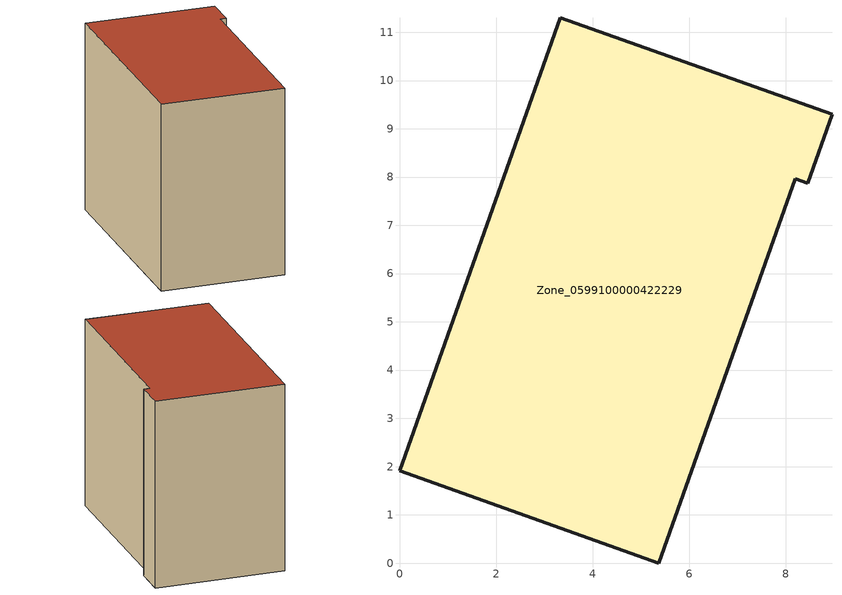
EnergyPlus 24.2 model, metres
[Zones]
Zone_0599100000422229
 floor ground (C_G): 8.2,7.97 5.37,0 0,1.91 3.34,11.3 8.96,9.3 8.46,7.88 z0.49
 wall outside (C_F): 3.34,11.3 0,1.91 5.37,0 8.2,7.97 8.46,7.88 8.96,9.3 3.34,11.3 z0.49:9.23
 roof outside (C_R): 8.46,7.88 8.96,9.3 3.34,11.3 0,1.91 5.37,0 8.2,7.97 z9.23
[BUILDING]
Pand.0599100000422229: North Axis=0; Terrain=City; Loads Convergence Tolerance Value=0.04; Temperature Convergence Tolerance Value=0.4; Solar Distribution=FullExterior; Maximum Number of Warmup Days=25; Minimum Number of Warmup Days=1
[Site:Location]
Rotterdam.The.Hague.AP_ZH_NLD Design_Conditions: Latitude=51.96; Longitude=4.45; Time Zone=1; Elevation=-4.5
[SITE:GROUNDTEMPERATURE:BUILDINGSURFACE]
18, 18, 18, 18, 18, 18, 18, 18, 18, 18, 18, 18
[MATERIAL] Thermal Absorptance=0.9; Solar Absorptance=0.7; Visible Absorptance=0.7
Name | Roughness | Thickness | Conductivity | Density | Specific Heat
G.TI.1992-2005 | MediumSmooth | 0.15 | 0.06 | 540 | 1210
F.TI.1992-2005 | Rough | 0.3 | 0.12 | 1920 | 840
R.TI.1992-2005 | MediumRough | 0.2 | 0.08 | 1500 | 1000
[CONSTRUCTION]
C_G: G.TI.1992-2005
C_F: F.TI.1992-2005
C_R: R.TI.1992-2005
[ZONE]
Zone_0599100000422229: Type=1; Multiplier=1; Ceiling Height=Autocalculate; Volume=Autocalculate; Floor Area=autocalculate; Part of Total Floor Area=Yes
[ZONEINFILTRATION:DESIGNFLOWRATE]
Infil_Zone_0599100000422229: Zone or ZoneList or Space or SpaceList=Zone_0599100000422229; Schedule=AlwaysOn; Design Flow Rate Calculation Method=Flow/Area; Flow Rate per Floor Area=0.0015; Constant Term Coefficient=1; Temperature Term Coefficient=0; Velocity Term Coefficient=0; Velocity Squared Term Coefficient=0
[HVACTEMPLATE:ZONE:IDEALLOADSAIRSYSTEM]
Zone_0599100000422229: Maximum Heating Supply Air Temperature=50; Minimum Cooling Supply Air Temperature=13; Maximum Heating Supply Air Humidity Ratio=0.0156; Minimum Cooling Supply Air Humidity Ratio=0.0077; Heating Limit=NoLimit; Cooling Limit=NoLimit; Dehumidification Control Type=ConstantSensibleHeatRatio; Cooling Sensible Heat Ratio=0.7; Dehumidification Setpoint=60; Humidification Control Type=None; Humidification Setpoint=30; Outdoor Air Method=None; Outdoor Air Flow Rate per Person=0.00944; Outdoor Air Flow Rate per Zone Floor Area=0; Outdoor Air Flow Rate per Zone=0; Demand Controlled Ventilation Type=None; Outdoor Air Economizer Type=NoEconomizer; Heat Recovery Type=None; Sensible Heat Recovery Effectiveness=0.7; Latent Heat Recovery Effectiveness=0.65
[ZONECONTROL:THERMOSTAT]
ThermostatControl_Zone_0599100000422229: Zone or ZoneList=Zone_0599100000422229; Control Type Schedule=DualSetpointControlType; Control 1=Thermostat_Zone_0599100000422229; Temperature Difference Between Cutout And Setpoint=0
[THERMOSTATSETPOINT:DUALSETPOINT]
Thermostat_Zone_0599100000422229: Heating Setpoint Temperature Schedule=HeatingSetpoint_Zone_0599100000422229; Cooling Setpoint Temperature Schedule=CoolingSetpoint_Zone_0599100000422229
[SCHEDULE:COMPACT]
HeatingSetpoint_Zone_0599100000422229: Through: 12/31, For: AllDays, Until: 24:00, 21
CoolingSetpoint_Zone_0599100000422229: Through: 12/31, For: AllDays, Until: 24:00, 24
DualSetpointControlType: Through: 12/31, For: AllDays, Until: 24:00, 4
AlwaysOn: Through: 12/31, For: AllDays, Until: 24:00, 1
